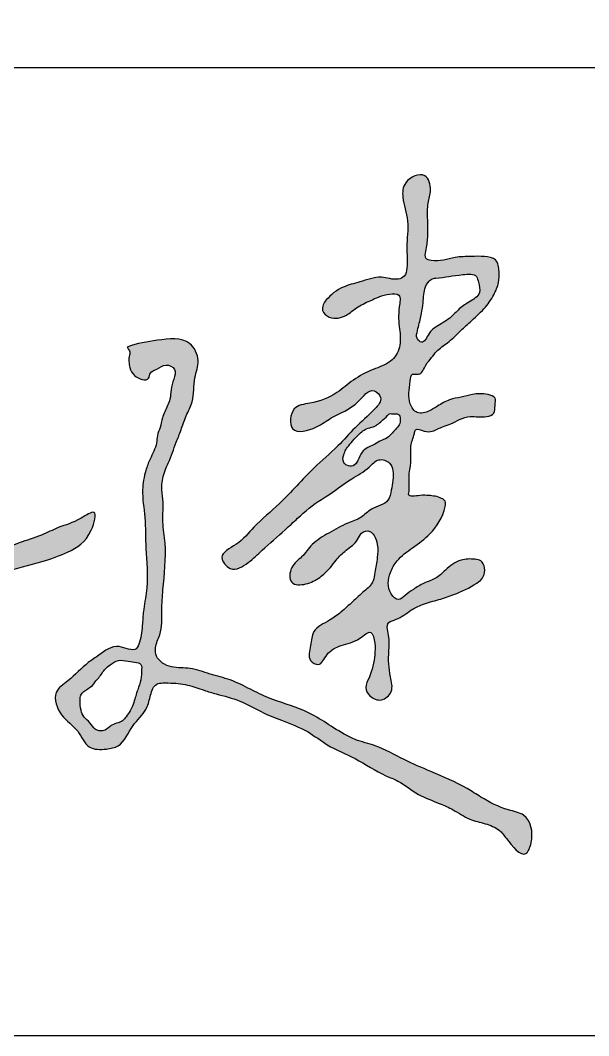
# Model space of a CAD drawing. Extents: x -534 to 560, y 572 to 1344.
# Drawn here: x 518.79 to 526.43, y 793 to 806.64 of the extents above; entities that cross this region are included whole.
import ezdxf

# ---------------------------------------------------------------- set-up
doc = ezdxf.new("R2010")
doc.units = 0
doc.header["$LTSCALE"] = 1000
doc.header["$MEASUREMENT"] = 0
doc.layers.add('TK', color=7, linetype='Continuous')
doc.layers.add('外轮廓线', color=2, linetype='Continuous')

# ---------------------------------------------------------------- blocks, each defined once
blk = doc.blocks.new('BFGGFHBDRSGS')
at = {"layer": 'TK', "lineweight": 25}
h = blk.add_hatch(color=4, dxfattribs=at)
edge = h.paths.add_edge_path()
edge.add_spline(control_points=[(381822.1, -197798.3), (381833.8, -197800.4), (381851.8, -197795.9), (381876, -197778.1), (381900.4, -197768.5), (381925.5, -197765.2), (381951.6, -197778.6), (381957.9, -197806), (381954.4, -197831.3), (381951.7, -197855.5), (381930.1, -197878.8), (381910.3, -197906), (381883.3, -197934.1), (381853, -197960.5), (381829.1, -197994.1), (381798.8, -198013.9), (381782.1, -198035.4), (381769.7, -198046), (381764.5, -198056.1), (381772, -198068), (381792, -198057.8), (381813.3, -198060.5), (381837.4, -198082.6), (381820.2, -198112.2), (381813.3, -198138.2), (381806.5, -198158.9), (381798.1, -198177.1), (381798.1, -198194.9), (381794.1, -198208.1), (381801, -198219.6), (381811.3, -198220.4), (381816, -198227.1), (381821.2, -198234.3), (381830.8, -198230.5), (381840.5, -198228.9), (381851.8, -198222.8), (381864.6, -198215.7), (381880, -198210.8), (381893.2, -198200.8), (381908.1, -198191.8), (381926.1, -198181.1), (381945.7, -198169.4), (381963.8, -198157.6), (381980.9, -198145.9), (382001.3, -198133.5), (382016.7, -198118.3), (382038.4, -198109.8), (382034.2, -198094.9), (382033, -198082.9), (382032.8, -198068.8), (382035.3, -198055.4), (382036, -198040.9), (382039.7, -198026.2), (382046.7, -198004.4), (382065.8, -197984.7), (382082.2, -197959.6), (382099.6, -197943.5), (382111.9, -197930.7), (382124.8, -197919.7), (382122.8, -197900.5), (382127.3, -197875.7), (382134.7, -197849.4), (382138.8, -197804.2), (382143.3, -197756.9), (382139.6, -197706.6), (382138, -197672.9), (382129, -197649.9), (382122, -197635.5), (382114.9, -197614.7), (382104.9, -197631.2), (382082.5, -197639.2), (382079, -197606.3), (382095.1, -197589.8), (382118.5, -197588.2), (382138.5, -197603.1), (382150.7, -197625.3), (382160.5, -197653.7), (382161.8, -197681.9), (382161.6, -197708.5), (382161.7, -197734.8), (382161.2, -197768.2), (382163.4, -197806), (382155.6, -197843.5), (382157.8, -197867.6), (382149.9, -197895.6), (382178, -197881.4), (382193.7, -197866), (382222.5, -197848.3), (382251.9, -197837.6), (382278, -197824.8), (382303.4, -197814.7), (382331.2, -197827.7), (382338.3, -197855.9), (382332.3, -197880.1), (382321.9, -197904.5), (382297.3, -197923.5), (382269.4, -197952.4), (382233.1, -197982.5), (382195.1, -198011.8), (382164.9, -198040.9), (382141.4, -198057.3), (382111, -198070.7), (382117.8, -198108.9), (382108.3, -198136.3), (382108.4, -198153.2), (382105.4, -198165.7), (382121.3, -198168.2), (382135.5, -198167.7), (382159.6, -198171.3), (382188.2, -198169.4), (382217.2, -198170.7), (382240.5, -198163.1), (382261.6, -198159.2), (382283.7, -198149.1), (382312.4, -198141.7), (382338.8, -198128.6), (382364.7, -198121.6), (382385.7, -198110.3), (382402.3, -198107), (382425.2, -198090.2), (382416.7, -198125.2), (382395.7, -198137.5), (382362.5, -198149.4), (382330.6, -198155.9), (382300.5, -198169.7), (382272.5, -198178.7), (382241.4, -198184.9), (382208.5, -198187.3), (382171.7, -198190.8), (382138.7, -198191.7), (382116.8, -198188.2), (382102.9, -198186.5), (382098.4, -198203.9), (382093.4, -198253.6), (382081.4, -198321.7), (382076.3, -198389.3), (382072.6, -198424.2), (382088.7, -198441.6), (382102.8, -198443.8), (382121.2, -198442.5), (382141.7, -198415.4), (382172.2, -198391.2), (382193.9, -198351.8), (382218.4, -198327.8), (382231, -198298), (382249, -198274), (382255.8, -198251.1), (382281.6, -198223.6), (382280, -198257.2), (382267.5, -198277.8), (382252.1, -198309.3), (382228.4, -198338.1), (382208, -198374.6), (382175, -198406.4), (382144.5, -198445.3), (382114.8, -198462.8), (382093.5, -198481.5), (382077.5, -198468.9), (382069.5, -198455.6), (382055.2, -198441.9), (382053, -198414.7), (382059.4, -198384.6), (382058.5, -198348.3), (382063, -198312), (382068, -198276.6), (382072.4, -198239.6), (382077.7, -198208.5), (382084.1, -198183.2), (382080.5, -198166.4), (382065.8, -198157.4), (382055, -198145.6), (382050.4, -198130), (382029.1, -198130.2), (382013.2, -198150.2), (381983, -198172.3), (381950.7, -198193.7), (381911.8, -198211.9), (381879.8, -198230.9), (381852.4, -198254.2), (381823, -198251.3), (381809, -198266.7), (381794.7, -198275.7), (381781.3, -198270.5), (381773.2, -198278.7), (381774.5, -198291.7), (381772, -198308.5), (381779.6, -198326.8), (381780.7, -198348.6), (381762.4, -198369.5), (381758.5, -198397.5), (381750.2, -198420.4), (381735.2, -198442.9), (381762.3, -198451.3), (381764.4, -198425.3), (381777.9, -198406.1), (381792.6, -198395.8), (381812.9, -198371), (381805.6, -198401.6), (381795.3, -198412.3), (381786.8, -198424.9), (381780.1, -198436.6), (381771.9, -198446), (381765.1, -198455.1), (381758.2, -198470.1), (381741, -198466.3), (381721.6, -198482), (381721.6, -198447.7), (381724.3, -198430.1), (381728.1, -198409.7), (381736.5, -198394.2), (381743.4, -198377.7), (381756.2, -198363.2), (381759.7, -198344.7), (381759.5, -198326.6), (381757.5, -198310.5), (381749.7, -198294), (381744.4, -198270.8), (381749.9, -198241.1), (381762.8, -198213.5), (381773.7, -198183.6), (381787.9, -198156.4), (381794.4, -198131.3), (381800.3, -198113.7), (381806.4, -198102.7), (381806.2, -198088.4), (381786.3, -198081.2), (381767.8, -198090.3), (381749.3, -198100.5), (381731.6, -198101.8), (381716.5, -198099.8), (381698.3, -198087), (381743.3, -198064.8), (381760.6, -198028), (381813.8, -197974.4), (381855.8, -197929.6), (381891, -197884.5), (381914.5, -197861.8), (381934.5, -197838), (381939.9, -197808.6), (381924.7, -197787.4), (381896.9, -197779), (381877.8, -197811.5), (381845, -197813), (381814.5, -197828), (381802.1, -197795.7), (381816.4, -197797.3), (381822.1, -197798.3)], knot_values=[0, 0, 0, 0, 25.796622, 50.950846, 75.584267, 93.487858, 115.169587, 144.601179, 158.681262, 182.18713, 205.223674, 238.564428, 270.135396, 305.924873, 342.344574, 375.817843, 398.377213, 411.872282, 418.914007, 425.142605, 442.486437, 464.320659, 480.550861, 517.450782, 534.734085, 552.756942, 573.741418, 585.509445, 598.701283, 607.903926, 615.673427, 622.765501, 628.631428, 636.308613, 645.618193, 655.205442, 668.812039, 683.838419, 696.528676, 711.361524, 728.892827, 750.906889, 770.627321, 784.849777, 804.792586, 831.27559, 844.619218, 854.403316, 865.790783, 877.367576, 890.391171, 901.214038, 914.734959, 929.641168, 959.898561, 984.154239, 1007.376143, 1020.697525, 1030.70741, 1049.184872, 1065.708917, 1097.166081, 1119.302376, 1183.358979, 1219.963984, 1249.643425, 1271.176014, 1280.622352, 1296.586762, 1304.727022, 1319.899504, 1345.291634, 1358.197741, 1378.441555, 1399.197839, 1419.432113, 1443.695326, 1476.429052, 1491.773438, 1512.871973, 1544.519816, 1578.085682, 1611.870328, 1638.791556, 1650.3398, 1666.425584, 1690.41124, 1719.702958, 1748.933979, 1772.122448, 1795.862102, 1816.035201, 1843.331309, 1862.892162, 1880.912737, 1910.760428, 1941.294348, 1985.519924, 2032.56982, 2065.87278, 2093.547818, 2108.193687, 2145.98072, 2173.767565, 2183.624636, 2191.940644, 2200.794465, 2216.698863, 2232.657077, 2262.16044, 2291.702523, 2306.56464, 2325.278586, 2347.058159, 2369.306018, 2401.893952, 2422.706415, 2439.295827, 2461.349285, 2473.870001, 2489.907374, 2518.804307, 2542.97478, 2579.134833, 2603.575736, 2628.215542, 2655.216587, 2685.627118, 2713.709257, 2751.534016, 2769.080667, 2773.619624, 2784.78348, 2805.418598, 2915.256287, 2952.54822, 2986.479166, 2998.419823, 3009.687986, 3022.469106, 3043.996323, 3091.77325, 3124.557466, 3158.841338, 3178.8539, 3208.388966, 3232.176198, 3251.960771, 3268.020093, 3289.967766, 3322.84784, 3354.940218, 3387.253174, 3430.100861, 3473.92856, 3511.927094, 3523.658866, 3539.161429, 3554.193249, 3566.192684, 3588.540844, 3619.953208, 3646.976286, 3681.747173, 3714.906334, 3739.644558, 3778.223512, 3796.964859, 3806.589031, 3820.334246, 3838.927599, 3848.772668, 3857.260811, 3886.370069, 3910.986501, 3955.027715, 3986.214032, 4022.008422, 4052.280085, 4075.471868, 4090.505953, 4104.485159, 4116.309678, 4122.28006, 4130.762779, 4148.488018, 4165.889402, 4181.082425, 4202.237634, 4234.012368, 4250.31524, 4271.196902, 4282.684227, 4301.560401, 4321.25047, 4343.349264, 4357.094425, 4375.138759, 4388.487322, 4401.835885, 4412.843155, 4423.655124, 4433.960404, 4443.092116, 4462.351376, 4472.555687, 4493.248576, 4515.339898, 4530.081248, 4544.668042, 4561.047429, 4576.266962, 4593.668346, 4608.017336, 4623.420237, 4635.177592, 4655.044959, 4684.052, 4711.326843, 4734.055868, 4766.554543, 4790.358556, 4801.300026, 4814.171281, 4823.76188, 4833.012299, 4862.114734, 4873.961267, 4887.714658, 4906.38311, 4916.344521, 4931.870619, 4997.407113, 5039.313396, 5121.107429, 5158.803272, 5187.140514, 5205.773572, 5239.511745, 5253.486533, 5270.897735, 5304.262041, 5330.507219, 5357.552507, 5373.167067, 5385.556203, 5385.556203, 5385.556203, 5385.556203], degree=3, periodic=0)
edge = h.paths.add_edge_path(flags=16)
edge.add_spline(control_points=[(382142.5, -197931.9), (382154, -197922.9), (382168.5, -197911.6), (382193.6, -197892.3), (382216.9, -197876.8), (382243.5, -197860.2), (382272.2, -197858.4), (382296.4, -197848.9), (382309.2, -197858.5), (382320, -197868.8), (382306.5, -197891.6), (382278.3, -197910.7), (382251, -197946.2), (382218.1, -197969.3), (382193.5, -197989.2), (382173.7, -198005.7), (382156.3, -198018.7), (382142.3, -198028.5), (382136.8, -198040.2), (382120.7, -198044.2), (382124.6, -198021.9), (382124.4, -198005.2), (382141.8, -197991.7), (382139.6, -197973.2), (382139.9, -197957.4), (382140, -197946.5), (382139.8, -197937.7), (382140.2, -197933.6), (382142.5, -197931.9)], knot_values=[0, 0, 0, 0, 31.504236, 56.372474, 79.057818, 105.415639, 134.817353, 154.90739, 165.334883, 175.172483, 189.332622, 222.163809, 268.373337, 301.511896, 326.350137, 350.340892, 368.175768, 383.19816, 393.379006, 400.912599, 416.158923, 432.357013, 447.870842, 465.774901, 476.632022, 489.427914, 493.693185, 499.726673, 499.726673, 499.726673, 499.726673], degree=3, periodic=0)
edge = h.paths.add_edge_path(flags=16)
edge.add_spline(control_points=[(382058.9, -198119.5), (382058.3, -198113.9), (382067.3, -198108.3), (382076, -198102.2), (382083.3, -198097.7), (382094.1, -198097), (382090.5, -198110.4), (382092.1, -198120.8), (382090.6, -198131.8), (382088.4, -198140.8), (382088, -198148.2), (382082.3, -198151.4), (382075.6, -198149.4), (382071.7, -198142.4), (382067.3, -198135.9), (382063.2, -198129.6), (382057.9, -198124.4), (382059.1, -198120.6), (382058.9, -198119.5)], knot_values=[0, 0, 0, 0, 12.077866, 23.039614, 28.422982, 35.169398, 43.987358, 54.319527, 65.326887, 71.525153, 78.831497, 82.641118, 86.698037, 95.571494, 102.390837, 106.956651, 115.599695, 118.03456, 118.03456, 118.03456, 118.03456], degree=3, periodic=0)
edge = h.paths.add_edge_path(flags=16)
edge.add_spline(control_points=[(382111.8, -197958.1), (382106.7, -197961.4), (382101.2, -197967.2), (382095.6, -197979.9), (382087.5, -197990.4), (382080.8, -198001.1), (382073.5, -198013.4), (382068.2, -198027.8), (382060.8, -198041.7), (382057.2, -198054.3), (382055.5, -198064.2), (382055.6, -198073), (382056.3, -198080.5), (382058.4, -198087.3), (382067.2, -198090.2), (382075.4, -198081.4), (382087.7, -198075.6), (382097.4, -198065.6), (382108.6, -198060), (382113.2, -198050), (382111.1, -198038.4), (382112.2, -198023.6), (382111, -198006.5), (382120.5, -197993.2), (382126.1, -197980.1), (382123.9, -197968.9), (382127.3, -197957.3), (382117.9, -197956.2), (382114.1, -197956.6), (382111.8, -197958.1)], knot_values=[0, 0, 0, 0, 13.111578, 23.249664, 34.867554, 47.533761, 55.837649, 71.976686, 87.035308, 96.746056, 105.72932, 112.937965, 119.458675, 125.613669, 129.63389, 141.008996, 152.440568, 165.63377, 176.417114, 183.946392, 192.192012, 206.266016, 222.800127, 234.47297, 247.936013, 257.204254, 265.792834, 271.125026, 277.123713, 277.123713, 277.123713, 277.123713], degree=3, periodic=0)
edge = h.paths.add_edge_path(flags=16)
edge.add_spline(control_points=[(381773.7, -198240.2), (381774.1, -198235.7), (381781.1, -198229.5), (381793.1, -198229.6), (381802, -198232.2), (381808.5, -198235.8), (381809.5, -198243.5), (381806.4, -198249.6), (381804.2, -198257.4), (381796.6, -198260.8), (381787, -198262), (381773.9, -198264.3), (381771, -198252.9), (381769.7, -198245), (381773.4, -198242.5), (381773.7, -198240.2)], knot_values=[0, 0, 0, 0, 9.618659, 21.974356, 29.199801, 33.950973, 40.077277, 46.726423, 51.972506, 60.322079, 65.510334, 78.465647, 86.946004, 92.352439, 97.459299, 97.459299, 97.459299, 97.459299], degree=3, periodic=0)
h = blk.add_hatch(color=4, dxfattribs=at)
edge = h.paths.add_edge_path(flags=16)
edge.add_spline(control_points=[(382767.2, -197857.6), (382764.8, -197859.6), (382762.4, -197865.3), (382761, -197873.9), (382760.7, -197883.5), (382758.1, -197895.2), (382755.8, -197906.2), (382752.8, -197916.2), (382761.3, -197924.2), (382766.1, -197910.8), (382775.7, -197903.4), (382787.7, -197897.4), (382797.2, -197886.7), (382807.6, -197879.1), (382821.8, -197871.7), (382818.1, -197860.4), (382816, -197849.4), (382795, -197851.5), (382782.3, -197854), (382769.5, -197855), (382767.8, -197857.1), (382767.2, -197857.6)], knot_values=[0, 0, 0, 0, 9.340916, 17.152848, 26.380104, 38.045481, 52.826549, 61.058345, 67.171652, 79.124538, 89.305771, 105.960807, 117.886116, 131.553106, 146.554702, 157.313683, 163.425217, 177.561163, 205.776292, 210.737483, 213.31622, 213.31622, 213.31622, 213.31622], degree=3, periodic=0)
edge = h.paths.add_edge_path()
edge.add_spline(control_points=[(382660.6, -197877.1), (382665.4, -197871.7), (382676.3, -197862.9), (382696.8, -197858.8), (382715.8, -197850.9), (382731.3, -197857.5), (382742.7, -197853), (382744.9, -197839.4), (382742.9, -197821), (382746.1, -197800.1), (382742.4, -197783.1), (382738.9, -197770.2), (382740.1, -197753), (382764.4, -197742.4), (382770.2, -197763.7), (382765, -197778), (382765.6, -197794.6), (382765.9, -197811.5), (382764.6, -197823.7), (382762, -197834.6), (382776.5, -197838.7), (382790.7, -197832.2), (382809.8, -197832.3), (382823.3, -197831.6), (382837.9, -197833.9), (382839.6, -197847.7), (382839.4, -197859.9), (382833.8, -197873.3), (382823.7, -197887.2), (382810.5, -197898.7), (382797.9, -197910.4), (382787.1, -197921.5), (382775.5, -197928.2), (382769.5, -197937.3), (382762.7, -197944.1), (382759.2, -197955.9), (382748.2, -197952.1), (382747.2, -197968.3), (382743.9, -197980.2), (382754.1, -197996.3), (382767, -197992.4), (382776.9, -197986.1), (382787.3, -197979.5), (382800, -197977.9), (382813.2, -197974), (382824.5, -197973.5), (382837.1, -197977.4), (382834.5, -197986.3), (382835.6, -197995), (382823.1, -197999.4), (382811.4, -197996.1), (382798.7, -198000.1), (382790.2, -198005.1), (382780.4, -198007.9), (382771.6, -198013.1), (382762.2, -198013.6), (382752.9, -198008.7), (382751.2, -198018.9), (382747.6, -198025.8), (382748.2, -198036), (382748.3, -198043.4), (382747.6, -198051), (382746, -198057.9), (382746.5, -198064.7), (382746.2, -198070.4), (382746.7, -198074.5), (382744, -198081.5), (382758, -198078.5), (382767.8, -198079.2), (382777.2, -198080.2), (382784.6, -198084.9), (382782, -198100.5), (382771.1, -198117.7), (382750.5, -198132.8), (382734.4, -198144), (382724.9, -198160.8), (382723.1, -198177), (382735, -198189.2), (382743, -198181.3), (382751.3, -198175.9), (382761.5, -198169), (382774.4, -198165.5), (382785, -198154.5), (382798.1, -198144.6), (382811.5, -198144.4), (382824.5, -198146.6), (382825.9, -198162.5), (382811.6, -198173.3), (382795.8, -198180.6), (382776.6, -198187), (382761.3, -198190.6), (382746.4, -198198), (382736.9, -198206.6), (382721.1, -198209.9), (382726.5, -198226.2), (382724.6, -198243.7), (382725.3, -198262.5), (382731, -198281.6), (382718.1, -198292.9), (382705.6, -198287.7), (382699.6, -198277), (382707.7, -198263.1), (382710.9, -198247.2), (382711.5, -198232.6), (382707.9, -198215.7), (382692.5, -198230.7), (382677.2, -198232.8), (382661.1, -198240.4), (382654.9, -198257.1), (382640.4, -198248.4), (382645.4, -198234.2), (382645.8, -198216.7), (382663.2, -198209.2), (382676.4, -198199.4), (382687.9, -198188.8), (382699.1, -198178.6), (382709.7, -198169.5), (382710.9, -198156.2), (382713.7, -198144.1), (382714.3, -198130.8), (382711.1, -198121.5), (382705.6, -198114.5), (382696.1, -198116.7), (382692.6, -198127.8), (382681.1, -198134.9), (382671.6, -198144.4), (382664.2, -198155.2), (382653.8, -198164.5), (382641.1, -198171.4), (382621.3, -198172.2), (382623.1, -198151.5), (382636.4, -198142.9), (382646.1, -198127.7), (382663.7, -198117.6), (382680.1, -198107.9), (382696.9, -198103), (382707.6, -198090.7), (382725.1, -198088.1), (382728.4, -198070.1), (382731.3, -198057.4), (382726.8, -198043.9), (382713.6, -198039.9), (382703.2, -198053.2), (382683.3, -198062.9), (382668, -198075.9), (382647.9, -198087.4), (382634.2, -198099.3), (382614.9, -198117.9), (382597, -198132.9), (382581.1, -198148.6), (382562.6, -198159.9), (382547, -198140.1), (382571.7, -198129.2), (382587, -198109.1), (382617, -198084.6), (382643, -198054), (382671.2, -198030.4), (382690.8, -198007.8), (382706.7, -197994.8), (382720.4, -197978.9), (382706.5, -197965.7), (382691, -197989.1), (382669, -197995.4), (382650.5, -198010.2), (382620.8, -198018.2), (382623.8, -197985.9), (382648.9, -197983.9), (382670, -197975.6), (382688.8, -197958.8), (382707.7, -197948.7), (382727.5, -197942.9), (382738.6, -197925.9), (382736.1, -197905.2), (382734.5, -197889.5), (382738.9, -197870.1), (382720.7, -197870.9), (382708, -197877.2), (382692.2, -197883.9), (382681.1, -197894.7), (382666.1, -197898), (382654.3, -197888), (382658.1, -197880), (382660.6, -197877.1)], knot_values=[0, 0, 0, 0, 21.829662, 40.042833, 62.749474, 80.23794, 87.121198, 96.028644, 117.609142, 144.591433, 157.557734, 169.634682, 184.918313, 205.979944, 222.122303, 235.526902, 252.921548, 270.905311, 285.404402, 292.597916, 298.505115, 323.39761, 340.131274, 353.92785, 365.879081, 378.39682, 389.802319, 403.274542, 420.909033, 440.842763, 455.693517, 472.67111, 486.923509, 495.172456, 504.709174, 517.070534, 523.06905, 530.652181, 554.031023, 565.549244, 578.273793, 587.94456, 602.02913, 614.231976, 626.195973, 642.391973, 650.438733, 658.231711, 666.116487, 674.163324, 691.558993, 702.764575, 712.72769, 721.061174, 733.426184, 741.824122, 750.901372, 754.69293, 768.363318, 775.556787, 784.548691, 790.573218, 798.45795, 805.651464, 811.046589, 815.242787, 818.299543, 830.356332, 839.354147, 852.886941, 857.570676, 862.9658, 895.274453, 918.222766, 939.320074, 953.012272, 975.103102, 984.787383, 992.800813, 1003.274852, 1016.148512, 1029.087546, 1042.354793, 1061.443009, 1075.910789, 1082.095484, 1098.426922, 1108.035657, 1134.628059, 1150.746573, 1168.485243, 1181.781444, 1199.700064, 1208.066554, 1223.348866, 1237.7822, 1264.156595, 1279.4625, 1292.729682, 1305.358577, 1314.852147, 1325.592227, 1350.097296, 1361.983563, 1373.810039, 1386.351986, 1407.333093, 1424.532409, 1438.357517, 1447.103127, 1462.385439, 1477.213441, 1497.259544, 1511.872946, 1527.64071, 1543.754184, 1558.216413, 1566.874942, 1582.368372, 1595.952684, 1605.890953, 1611.896335, 1620.560096, 1628.57124, 1644.797428, 1659.210498, 1668.893182, 1683.919151, 1699.879322, 1714.421561, 1729.703918, 1744.729088, 1761.586356, 1782.322711, 1804.359471, 1819.195135, 1833.125785, 1852.514721, 1863.254759, 1883.701975, 1892.064737, 1903.619532, 1916.360202, 1937.798188, 1970.782783, 1975.735792, 2007.173543, 2024.600072, 2056.481008, 2075.736681, 2095.349478, 2109.277807, 2129.105234, 2154.935991, 2190.989405, 2242.03873, 2275.691419, 2301.521374, 2329.753721, 2343.044672, 2352.653407, 2372.207969, 2404.985275, 2422.903895, 2447.600038, 2468.047254, 2485.248437, 2515.378796, 2536.613151, 2559.798655, 2579.556869, 2596.751532, 2615.545693, 2638.526213, 2650.672393, 2660.23375, 2681.435607, 2697.490061, 2709.947101, 2728.020739, 2737.723658, 2749.103536, 2749.103536, 2749.103536, 2749.103536], degree=3, periodic=0)
edge = h.paths.add_edge_path(flags=16)
edge.add_spline(control_points=[(382725.4, -197995.1), (382723.5, -197997.1), (382718.4, -198001.7), (382711.3, -198008.2), (382700.6, -198010), (382693.1, -198016.9), (382686.9, -198024.1), (382681.8, -198030), (382678.5, -198036.5), (382676.7, -198044.2), (382682.4, -198048.6), (382689.1, -198049.4), (382694.4, -198042.4), (382696.4, -198034.3), (382703.2, -198029.4), (382709.9, -198027), (382716, -198022.6), (382725.3, -198019.7), (382730.7, -198012.2), (382736.6, -198006.3), (382737.5, -198000.6), (382735.9, -197993.6), (382730.1, -197995.5), (382726.2, -197994.2), (382725.4, -197995.1)], knot_values=[0, 0, 0, 0, 8.445013, 20.643167, 28.116924, 39.905821, 49.800265, 57.219362, 62.898937, 72.309285, 76.63583, 83.009275, 90.376531, 100.259534, 107.760699, 114.171083, 121.621477, 130.203128, 142.418479, 148.567811, 154.496757, 159.639508, 166.013038, 169.579888, 169.579888, 169.579888, 169.579888], degree=3, periodic=0)
h = blk.add_hatch(color=4, dxfattribs=at)
edge = h.paths.add_edge_path(flags=16)
edge.add_spline(control_points=[(382414.1, -198278.7), (382411.4, -198280.4), (382406.7, -198283.4), (382405.7, -198292.3), (382406.7, -198300), (382409.7, -198308.8), (382417, -198313.3), (382420.1, -198320.4), (382426, -198322.4), (382431.3, -198322.5), (382435.3, -198319.1), (382439.7, -198315.5), (382444.9, -198314.2), (382450.5, -198312.2), (382454, -198307.1), (382458.6, -198301.2), (382462.3, -198291.5), (382465, -198280.6), (382469.9, -198269.4), (382469.4, -198261.2), (382470.5, -198250.9), (382456.5, -198251.3), (382445.8, -198247.8), (382438, -198253.7), (382432.3, -198257.9), (382428.8, -198262.8), (382425.8, -198267.5), (382421.9, -198270.5), (382419.8, -198275.6), (382416.3, -198277.2), (382414.1, -198278.7)], knot_values=[0, 0, 0, 0, 9.670742, 14.706918, 25.607431, 33.310587, 41.477431, 50.347718, 54.70857, 59.35956, 65.518205, 69.660192, 76.393187, 81.308485, 87.05599, 94.294739, 103.888153, 117.633687, 128.366769, 139.461508, 142.75959, 157.221144, 167.636124, 177.348362, 183.913657, 189.111502, 195.18759, 200.783075, 203.227577, 211.28883, 211.28883, 211.28883, 211.28883], degree=3, periodic=0)
edge = h.paths.add_edge_path()
edge.add_spline(control_points=[(382455.4, -197925.4), (382465.3, -197921.9), (382485.6, -197918.7), (382518.5, -197914.3), (382531.1, -197939.5), (382522.6, -197959.5), (382524.7, -197979.9), (382515.3, -197996.7), (382511, -198010.9), (382504.3, -198026.9), (382499.5, -198041.2), (382492.6, -198055.7), (382489.7, -198068.6), (382492.8, -198086.3), (382490.7, -198105.9), (382496.3, -198136.9), (382492.2, -198167.7), (382490.2, -198199), (382491.4, -198219.8), (382483.2, -198234.3), (382484.7, -198249.1), (382500.8, -198258.4), (382520.8, -198256.1), (382540.6, -198264.3), (382562.1, -198268.9), (382581.6, -198279), (382606.2, -198291.3), (382629.6, -198297.1), (382651.8, -198308.4), (382668.8, -198319.3), (382688.8, -198332), (382715.4, -198337.6), (382739.9, -198352.4), (382772.2, -198365.5), (382799.5, -198377), (382824.6, -198393.5), (382843.5, -198403.4), (382870.9, -198408.3), (382875.9, -198431.4), (382865.7, -198457.3), (382848.8, -198436.3), (382839.3, -198423.2), (382824.6, -198417.6), (382807.7, -198414.2), (382793.2, -198403.9), (382775.3, -198396.1), (382754.7, -198388.9), (382738.6, -198375.1), (382715, -198366), (382692.3, -198350.4), (382663.3, -198339.3), (382640.8, -198321), (382616.5, -198312.2), (382592.4, -198302.8), (382571.5, -198290), (382550.8, -198285.4), (382532.8, -198279.9), (382516.6, -198273.8), (382500.2, -198272.6), (382482.1, -198272.3), (382478.4, -198287.6), (382474.6, -198303.1), (382458.2, -198316.5), (382450.9, -198338.1), (382431.7, -198341.7), (382412.8, -198341.9), (382404.6, -198319.5), (382385.3, -198308.6), (382376.2, -198282.5), (382397.7, -198268.6), (382410.2, -198254), (382428.2, -198242.7), (382443.5, -198230.1), (382463.5, -198242.5), (382469.5, -198226.2), (382470.5, -198213.1), (382471.8, -198194), (382477.5, -198168.6), (382473.3, -198136.6), (382474.2, -198102.8), (382469.3, -198076), (382473, -198055.5), (382478.8, -198039.8), (382485.4, -198028.4), (382485.7, -198016.7), (382489.4, -198008.4), (382491.1, -197997.6), (382495.8, -197988.4), (382499.7, -197978.9), (382500, -197969.3), (382502.7, -197959.8), (382506.5, -197948), (382494.1, -197942.1), (382486.9, -197948.9), (382478.1, -197950.9), (382477.8, -197962.8), (382461.5, -197957.1), (382456.9, -197946.1), (382456, -197936.6), (382458.7, -197929.9), (382453.9, -197925.9), (382455.4, -197925.4)], knot_values=[0, 0, 0, 0, 31.589745, 64.850472, 84.574703, 102.522067, 127.755555, 143.494643, 158.873481, 172.42801, 195.524572, 203.921587, 220.786591, 234.062191, 257.214132, 279.37375, 327.932729, 348.908713, 374.361451, 388.307653, 397.19619, 416.172072, 435.55837, 456.992975, 478.769609, 501.659856, 522.384539, 561.119247, 573.45174, 596.719548, 621.896628, 643.876402, 676.931389, 707.059775, 748.509159, 765.34571, 796.932758, 813.33178, 843.018059, 855.345714, 880.496256, 892.21901, 908.012582, 924.642796, 944.291016, 960.084511, 983.429173, 1009.095053, 1022.423463, 1058.956885, 1091.021305, 1114.882292, 1145.010677, 1167.751378, 1192.416344, 1217.863375, 1230.841813, 1248.946938, 1268.926523, 1282.347225, 1295.669987, 1309.616162, 1330.799406, 1356.82475, 1369.402491, 1387.190845, 1407.304173, 1431.074691, 1454.874658, 1472.030695, 1500.148641, 1513.611964, 1536.352647, 1554.141, 1561.675514, 1581.290533, 1596.045752, 1618.342234, 1659.148657, 1691.139389, 1719.888495, 1740.007093, 1752.602698, 1770.447167, 1778.28307, 1787.058194, 1797.172441, 1810.848935, 1817.961487, 1827.690066, 1838.986503, 1849.189462, 1859.130743, 1869.43707, 1877.244549, 1882.916697, 1897.939283, 1907.170344, 1920.029462, 1924.57979, 1929.146752, 1929.146752, 1929.146752, 1929.146752], degree=3, periodic=0)
at = {"layer": 'TK'}
for p, q in [((376484, -197637.1), (384484, -197637.1)), ((376484, -198637.1), (384484, -198637.1))]:
    blk.add_line(p, q, dxfattribs=at)
at = {"layer": 'TK', "color": 4}
for points, start_tangent, end_tangent in [([(381822.1, -197798.3), (381851.6, -197793.9), (381876.7, -197779.2), (381903.3, -197768.8), (381923.9, -197767.4), (381946.1, -197779.2), (381956.4, -197811.6), (381954.9, -197827.8), (381949, -197854.4), (381933.3, -197875.9), (381909.2, -197906), (381884.1, -197932.6), (381854.4, -197961.4), (381826.5, -197993.1), (381797, -198018.1), (381779.3, -198037.3), (381768.6, -198048.8), (381766, -198056.5), (381769.6, -198062.7), (381789.6, -198060.9), (381814.7, -198063.9), (381828, -198077.1), (381819.2, -198118.9), (381813.2, -198138), (381806.5, -198157.8), (381798.8, -198180.8), (381797.5, -198194.3), (381796.3, -198209.6), (381802.3, -198218.4), (381810.7, -198221.6), (381816.3, -198227.6), (381821.1, -198232.4), (381829.9, -198231.2), (381840.4, -198228.4), (381850.4, -198223.6), (381864.4, -198216.4), (381880.4, -198209.6), (381892.6, -198201.5), (381907.2, -198192.4), (381924.6, -198182), (381946.4, -198168.8), (381965.5, -198156.4), (381979.2, -198147.2), (381998.4, -198134.4), (382023.2, -198116.4), (382035.6, -198107.2), (382034.8, -198095.9), (382033.2, -198082.8), (382033.2, -198069.4), (382035.1, -198054.5), (382036.3, -198042), (382039.7, -198026.8), (382045.7, -198010.6), (382066.4, -197982.3), (382083.4, -197960), (382102.1, -197940.7), (382113.1, -197929.9), (382120.9, -197921.4), (382123.8, -197900.2), (382126.5, -197881.3), (382134.4, -197845.7), (382137.4, -197820.3), (382141.6, -197746.3), (382139.6, -197704), (382135.6, -197669.9), (382127.2, -197646.4), (382122.8, -197636.4), (382112.8, -197620.9), (382106.1, -197627.5), (382089.5, -197633.1), (382083.9, -197604.2), (382093.9, -197593.1), (382117.2, -197590.9), (382137.2, -197604.2), (382149.4, -197624.2), (382158.3, -197650.8), (382161.6, -197688.6), (382161.6, -197706.3), (382161.6, -197730.7), (382161.6, -197767.4), (382161.6, -197806.2), (382157.2, -197845.1), (382155, -197876.1), (382153.9, -197889.4), (382171.6, -197883.9), (382193.8, -197867.2), (382222.7, -197849.5), (382253.8, -197836.2), (382278.2, -197825.1), (382304.9, -197818.4), (382326, -197828.4), (382336, -197858.4), (382331.5, -197880.6), (382322.7, -197899.4), (382298.2, -197923.8), (382272.7, -197948.3), (382233.8, -197981.6), (382191.6, -198016), (382162.7, -198041.5), (382136.1, -198059.2), (382121.7, -198068.1), (382114.1, -198111.2), (382108.7, -198142.9), (382107.8, -198154.3), (382107.8, -198163.9), (382117.5, -198167.4), (382135.8, -198168.3), (382154.2, -198170), (382188.4, -198170), (382222.5, -198168.3), (382239.1, -198163.9), (382260.2, -198158.6), (382283.8, -198149.9), (382308.3, -198142), (382343.3, -198128), (382366.1, -198120.1), (382383.6, -198112.3), (382407.2, -198102.6), (382420.4, -198096.5), (382417.7, -198114.9), (382393.2, -198137.6), (382367, -198147.3), (382326.7, -198158.6), (382300.4, -198169.1), (382273.3, -198177.9), (382242.6, -198184), (382207.6, -198187.5), (382175.2, -198190.1), (382131.5, -198190.1), (382111.3, -198187.5), (382106.1, -198187.5), (382100, -198198.9), (382096.5, -198222.5), (382079.8, -198348.5), (382075.9, -198391.5), (382079.8, -198430.5), (382089.6, -198440.3), (382102.3, -198443.2), (382116.9, -198441.3), (382135.5, -198424.7), (382173.6, -198384.6), (382195.1, -198353.4), (382219.5, -198322.1), (382230.3, -198301.6), (382247.9, -198272.3), (382260.6, -198247.9), (382278.2, -198233.2), (382279.2, -198251.8), (382269.4, -198275.2), (382250.8, -198308.5), (382229.3, -198338.7), (382208.8, -198370), (382175.9, -198407.1), (382141.4, -198444.2), (382106.2, -198470.6), (382094.4, -198477.4), (382078.8, -198468.6), (382068.1, -198455), (382059.3, -198444.2), (382054.4, -198418.8), (382058.3, -198382.7), (382059.3, -198351.4), (382063.2, -198311.4), (382068.3, -198273.4), (382072, -198245), (382079.8, -198201), (382082.7, -198179.5), (382079.8, -198168.8), (382068.1, -198158), (382054.4, -198141.4), (382048.5, -198131.7), (382038.7, -198130.7), (382011.2, -198150.1), (381988.9, -198167.8), (381945.9, -198195.2), (381913.8, -198211.6), (381878.4, -198233.2), (381848.1, -198250.8), (381821.8, -198255.7), (381808.1, -198266.5), (381793.4, -198273.3), (381779.7, -198273.3), (381774.8, -198278.2), (381773.9, -198287.9), (381773.9, -198308.5), (381778.8, -198328), (381778.8, -198345.6), (381767, -198367.1), (381756.3, -198402.2), (381749.4, -198419.8), (381743.6, -198443.2), (381756.3, -198447.1), (381766, -198427.6), (381777.8, -198408.1), (381796.3, -198390.5), (381808.1, -198379.8), (381804.2, -198400.3), (381795.4, -198413), (381786.6, -198425.7), (381779.7, -198436.4), (381771.9, -198446.2), (381765.1, -198455.9), (381759.2, -198464.7), (381737.7, -198470.6), (381727, -198475.5), (381722.1, -198452), (381725, -198426.6), (381728.9, -198410), (381735.9, -198394.7), (381744.5, -198377.8), (381754.3, -198363.2), (381759.2, -198343.6), (381759.2, -198327), (381756.3, -198309.4), (381751.4, -198296.7), (381746.5, -198274.3), (381751.4, -198241.1), (381763.1, -198211.8), (381772.9, -198187.3), (381787.9, -198152.9), (381796.1, -198126.5), (381800.3, -198114.6), (381805.6, -198100.7), (381804.2, -198089.7), (381794.6, -198084.9), (381762.1, -198093.5), (381749.6, -198099.3), (381733.8, -198101.2), (381712.7, -198096.4), (381704.1, -198088.7), (381717.5, -198076.8), (381769.5, -198021.6), (381802.3, -197985.8), (381866, -197915.8), (381894.1, -197882.4), (381916.7, -197858.7), (381929.6, -197841.5), (381934, -197802.7), (381924.3, -197789.7), (381904.8, -197784.3), (381873.6, -197807), (381844.4, -197815.6), (381813.2, -197816.7), (381807.8, -197799.4), (381822.1, -197798.3)], (0.984905, -0.173097), (0.984905, -0.173097)), ([(382660.6, -197877.1), (382678, -197863.9), (382695.4, -197858.5), (382717.6, -197853.7), (382735, -197855.5), (382741.2, -197852.6), (382744, -197844.2), (382744, -197822.6), (382744.6, -197795.6), (382742.2, -197782.8), (382739.8, -197771), (382742.8, -197756), (382762.5, -197748.8), (382768.5, -197763.8), (382766.1, -197777), (382765.5, -197794.4), (382765.5, -197812.4), (382763.7, -197826.8), (382763.7, -197834), (382769.1, -197836.4), (382793.8, -197833.2), (382810.5, -197832.2), (382824.3, -197832.2), (382835.7, -197835.8), (382839.3, -197847.8), (382838.7, -197859.1), (382833.9, -197871.7), (382823.7, -197886.1), (382809.3, -197899.9), (382798.5, -197910), (382785.9, -197921.5), (382774.7, -197930.3), (382769.6, -197936.7), (382763.7, -197944.3), (382755.9, -197953.9), (382749.9, -197953.9), (382747.5, -197961), (382747.5, -197984.4), (382754.7, -197993.4), (382767.3, -197991.6), (382775.7, -197986.8), (382788.2, -197980.2), (382800.1, -197977.5), (382811.7, -197974.8), (382827.9, -197974.8), (382835.1, -197978.4), (382835.1, -197986.2), (382833.9, -197994), (382826.7, -197997.6), (382809.3, -197997.6), (382798.5, -198000.6), (382789.6, -198005), (382781.7, -198007.8), (382770.3, -198012.6), (382761.9, -198012.6), (382752.9, -198011.4), (382751.7, -198015), (382748.1, -198028.2), (382748.1, -198035.4), (382748.1, -198044.4), (382747.5, -198050.4), (382746.3, -198058.2), (382746.3, -198065.4), (382746.3, -198070.8), (382746.3, -198074.9), (382745.8, -198077.9), (382757.7, -198079.1), (382766.7, -198079.1), (382779.9, -198082.1), (382783.5, -198085.1), (382783.5, -198090.5), (382767.7, -198118.7), (382749.9, -198133.1), (382733.8, -198146.7), (382727, -198158.6), (382727.8, -198180.7), (382735.5, -198186.6), (382742.2, -198182.4), (382750.7, -198176.2), (382761.8, -198169.7), (382773.7, -198164.6), (382783.9, -198156.1), (382800, -198145.9), (382814.5, -198145), (382820.4, -198146.7), (382823, -198162.9), (382816.2, -198169.7), (382792.4, -198181.5), (382777.1, -198186.6), (382760.1, -198191.7), (382748.2, -198197.7), (382732.9, -198207), (382725.3, -198210.4), (382725.3, -198225.7), (382725.3, -198240.1), (382727, -198266.4), (382727.8, -198281.7), (382717.6, -198290.2), (382705.7, -198286), (382701.5, -198277.5), (382704.9, -198267.3), (382710.8, -198243.5), (382710.8, -198231.6), (382706.6, -198220.6), (382695.5, -198226.5), (382676, -198234.2), (382661.5, -198243.5), (382652.2, -198253.7), (382644.5, -198249.5), (382644.5, -198234.2), (382647.9, -198219.7), (382664.1, -198207.9), (382676, -198199.4), (382687.8, -198188.9), (382699.8, -198178.1), (382709.1, -198167.1), (382710.8, -198158.6), (382713.4, -198143.3), (382713.4, -198129.7), (382710, -198120.4), (382705.7, -198116.2), (382697.2, -198117.9), (382693, -198124.7), (382681.1, -198135.7), (382670.9, -198145.9), (382664.9, -198153.5), (382653.9, -198163.7), (382639.4, -198170.5), (382625, -198168.8), (382625, -198153.5), (382635.2, -198142.5), (382646.2, -198129.7), (382663.2, -198117.9), (382682.8, -198107.7), (382696.4, -198101.7), (382707.4, -198093.2), (382724.4, -198083.9), (382727.8, -198073.7), (382729.5, -198053.3), (382726.1, -198045.7), (382715.1, -198042.3), (382704.9, -198049.9), (382687, -198061.8), (382659.8, -198080.5), (382655.6, -198083.1), (382631, -198102.6), (382618.2, -198114.5), (382594.4, -198135.7), (382580, -198148.4), (382561.3, -198154.4), (382552.8, -198143.3), (382567.2, -198129.7), (382585.9, -198111.9), (382612.3, -198087.3), (382647.9, -198050.8), (382672.6, -198027.9), (382690.4, -198009.2), (382710.8, -197989.7), (382716.8, -197977.8), (382710, -197971), (382693.8, -197982), (382665.8, -197999), (382650.5, -198008.3), (382625.9, -198010), (382627.6, -197989.7), (382643.7, -197983.7), (382671.7, -197972.7), (382688.7, -197959.9), (382709.1, -197948.9), (382727, -197940.4), (382736.3, -197926), (382736.4, -197907.2), (382736.1, -197884.2), (382735.6, -197872.1), (382726.1, -197871), (382706, -197877.9), (382691.8, -197885.3), (382681.7, -197892.7), (382663.8, -197894.8), (382656.9, -197887.9), (382660.6, -197877.1)], (0.662995, 0.748624), (0.662995, 0.748624)), ([(382767.2, -197857.6), (382762.6, -197865.7), (382761.2, -197873.4), (382760.5, -197882.6), (382758.4, -197894.1), (382755, -197908.5), (382754.6, -197916.7), (382759.1, -197920.8), (382766.9, -197911.8), (382774.3, -197904.8), (382788.3, -197895.8), (382796.9, -197887.5), (382807.9, -197879.4), (382819.1, -197869.4), (382817.9, -197858.8), (382815.9, -197853), (382801.9, -197850.9), (382773.9, -197854.6), (382769.1, -197855.9), (382767.2, -197857.6)], (-0.774883, -0.632104), (-0.774883, -0.632104)), ([(382455.4, -197925.4), (382486.3, -197918.8), (382519.4, -197922.1), (382528.2, -197939.7), (382524.9, -197957.4), (382521.9, -197982.4), (382515.8, -197996.9), (382510.5, -198011.4), (382505.6, -198024), (382497.3, -198045.6), (382494, -198053.3), (382490.7, -198069.8), (382491.8, -198083), (382491.8, -198106.2), (382494, -198128.2), (382491.8, -198176.7), (382490.7, -198197.7), (382488.5, -198223.1), (382484.1, -198236.3), (382485.2, -198245.1), (382500.6, -198256.1), (382519.9, -198257.7), (382540.6, -198263.6), (382561.4, -198269.7), (382582.3, -198279.3), (382601, -198288.1), (382637.4, -198301.3), (382648.4, -198306.8), (382668.3, -198319), (382690.4, -198331.1), (382711.3, -198337.7), (382741.1, -198352), (382768.7, -198364.2), (382806.2, -198381.8), (382820.5, -198390.6), (382849.2, -198403.9), (382864.7, -198409.4), (382872.4, -198438), (382866.9, -198449.1), (382847, -198433.6), (382839.3, -198424.8), (382825, -198418.2), (382809, -198413.4), (382791.9, -198403.9), (382777.5, -198397.2), (382756.1, -198387.9), (382734.5, -198374.1), (382722.4, -198368.6), (382690.4, -198350.9), (382661.7, -198336.6), (382641.8, -198323.4), (382614.2, -198311.3), (382593.3, -198302.4), (382571.2, -198291.4), (382546.8, -198284.1), (382534.4, -198280.3), (382517.2, -198274.9), (382497.3, -198272.7), (382484.1, -198274.9), (382478.6, -198287), (382474.1, -198300.2), (382460.9, -198316.8), (382445.5, -198337.7), (382433.3, -198341), (382415.7, -198338.8), (382403.7, -198322.7), (382387, -198305.7), (382381.5, -198282.6), (382393.6, -198270.5), (382414.6, -198251.7), (382425.6, -198244), (382446.6, -198235.2), (382464.2, -198237.4), (382467.6, -198230.7), (382470.6, -198211.3), (382471.9, -198196.6), (382475.2, -198174.5), (382474.1, -198133.8), (382473, -198101.8), (382470.8, -198073.1), (382474.1, -198053.3), (382478.5, -198041.5), (382485.1, -198024.9), (382486.1, -198017.1), (382488.8, -198008.8), (382491.3, -197999), (382496.6, -197986.3), (382499, -197979.6), (382500.3, -197970), (382503, -197959), (382503.8, -197948.8), (382495, -197944.3), (382485.6, -197948.6), (382478.9, -197952.6), (382477, -197957.9), (382462.3, -197955), (382457.7, -197947), (382457.2, -197934.1), (382457.2, -197929.6), (382455.4, -197925.4)], (0.945021, 0.327011), (0.945021, 0.327011)), ([(382725.4, -197995.1), (382719.3, -198000.9), (382709.4, -198008), (382702.3, -198010.3), (382692.9, -198017.4), (382686.3, -198024.8), (382681.7, -198030.6), (382679.2, -198035.7), (382678.7, -198045.1), (382682, -198047.9), (382688.3, -198048.4), (382693.4, -198043.1), (382697.7, -198034.2), (382703.6, -198029.5), (382709.4, -198026.8), (382715.9, -198023.1), (382723.6, -198019.4), (382732.3, -198010.8), (382736.1, -198006), (382737.1, -198000.1), (382735.3, -197995.3), (382729, -197994.8), (382725.4, -197995.1)], (-0.672398, -0.74019), (-0.672398, -0.74019)), ([(382414.1, -198278.7), (382407, -198285.3), (382406.1, -198290.2), (382407.2, -198301), (382410.3, -198308.1), (382416.2, -198313.8), (382421.9, -198320.6), (382425.9, -198322.2), (382430.6, -198322), (382435.8, -198318.7), (382439.1, -198316.3), (382445.4, -198313.9), (382449.9, -198311.9), (382453.7, -198307.6), (382457.9, -198301.6), (382461.7, -198292.8), (382465.7, -198279.7), (382469, -198269.5), (382469.7, -198258.4), (382469.7, -198255.1), (382456, -198250.4), (382445.7, -198249.5), (382437.2, -198254.2), (382432.2, -198258.4), (382429, -198262.5), (382425.4, -198267.4), (382421.6, -198271.6), (382420.4, -198273.7), (382414.1, -198278.7)], (-0.840414, -0.541945), (-0.840414, -0.541945))]:
    blk.add_spline(points, degree=3, dxfattribs=dict(at, start_tangent=start_tangent, end_tangent=end_tangent))
blk = doc.blocks.new('A$C37B82D5D')
at = {"xscale": 1.25, "yscale": 1.25, "zscale": 1.25}
blk.add_blockref('BFGGFHBDRSGS', (-376730, 269546.9), dxfattribs=at)

msp = doc.modelspace()

# ---------------------------------------------------------------- block references
at = {"layer": '外轮廓线', "ltscale": 0.03, "xscale": 0.01040000000011787, "yscale": 0.01040000000011787, "zscale": 0.01040000000024591}
msp.add_blockref('A$C37B82D5D', (-533.694, 571.998), dxfattribs=at)

doc.saveas('drawing.dxf')
